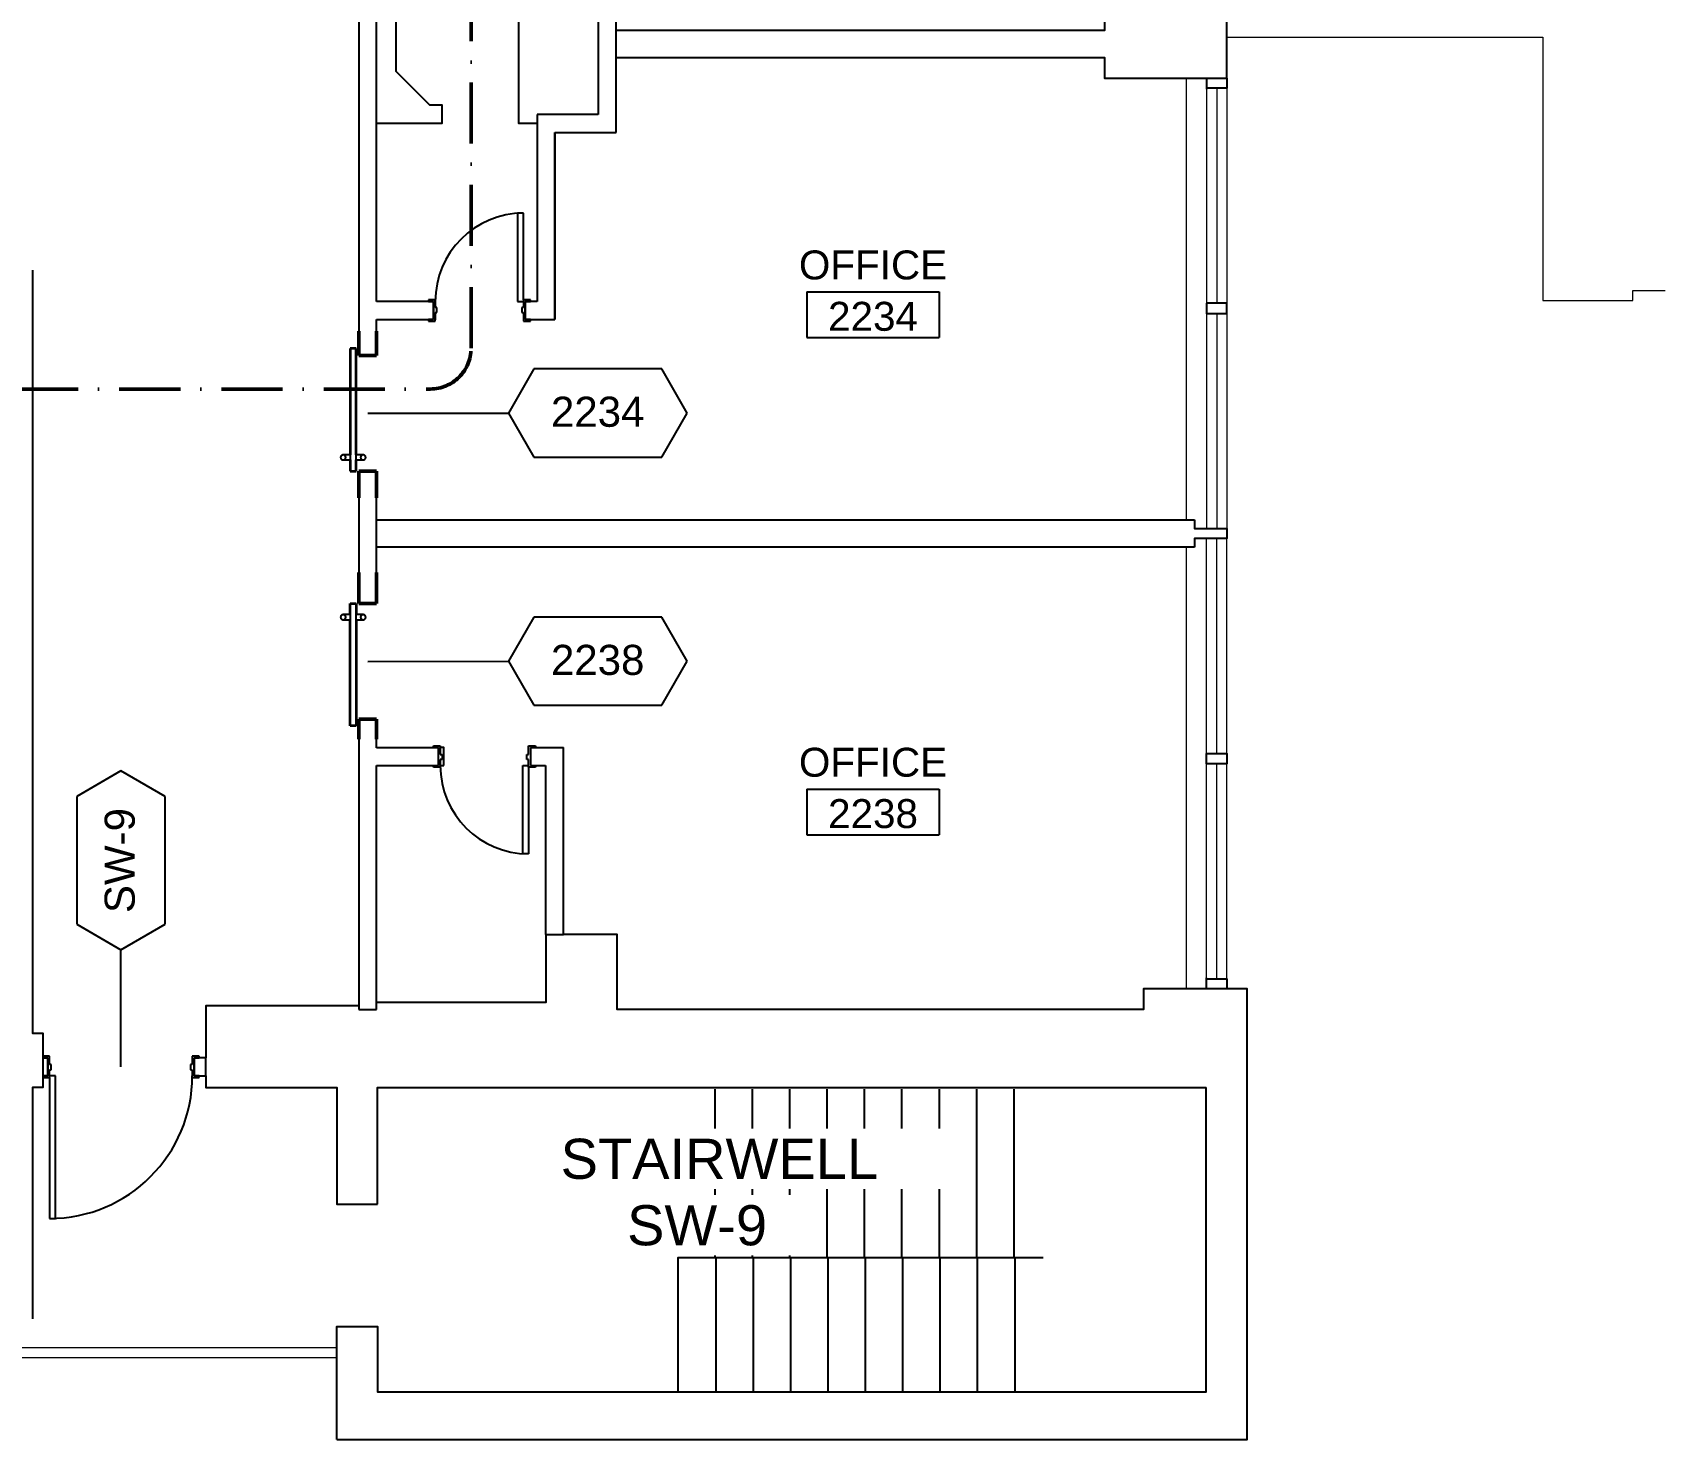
# Model space of a CAD drawing. Header units: inches. Extents: x -1132 to 5570, y -1986 to 4304.
# Drawn here: x 2986.2 to 3466.8, y -1985.9 to -1572.1 of the extents above; entities that cross this region are included whole.
import ezdxf

# ---------------------------------------------------------------- set-up
doc = ezdxf.new("R2010")
doc.units = ezdxf.units.IN
doc.header["$LTSCALE"] = 96
doc.header["$MEASUREMENT"] = 0
doc.linetypes.add('Dash Dot 3_16_', pattern=[0.3125, 0.1875, -0.0625, 0, -0.0625])
doc.layers.get('0').update_dxf_attribs({"linetype": 'CONTINUOUS'})
for name, color, linetype, lineweight in [('101013_EX_MER-02_dwg', 8, 'CONTINUOUS', 13), ('A-ANNO-SYMB', 150, 'CONTINUOUS', 13), ('A-AREA-IDEN', 2, 'CONTINUOUS', 25), ('A-DOOR-IDEN', 31, 'CONTINUOUS', 25), ('A-ROOF', 250, 'CONTINUOUS', 13), ('A-WALL', 113, 'CONTINUOUS', 18), ('A-WALL-SILL', 250, 'CONTINUOUS', 13), ('G-ANNO-TEXT', 231, 'CONTINUOUS', 13)]:
    doc.layers.add(name, color=color, linetype=linetype, lineweight=lineweight)
for name, color, linetype in [('A-DOOR', 2, 'CONTINUOUS'), ('A-FLOR-STRS', 2, 'CONTINUOUS'), ('A-GLAZ', 2, 'CONTINUOUS'), ('A-WALL-FULL', 6, 'CONTINUOUS')]:
    doc.layers.add(name, color=color, linetype=linetype)
doc.styles.add('ARIAL', font='arial.ttf')
doc.styles.add('Arial_1', font='arial.ttf', dxfattribs={"height": 8.851796})
doc.styles.add('Swis721 BT', font='swiss.ttf', dxfattribs={"height": 8.514638})

# ---------------------------------------------------------------- blocks, each defined once
blk = doc.blocks.new('101013_EX_MER-02_dwg-1452792-2ND FLR PLAN - EAST WING')
at = {"layer": 'A-FLOR-STRS', "color": 9}
for p, q in [((3281.76, 290.53), (3281.76, 340.01)), ((3292.76, 290.53), (3292.76, 340.01)), ((3303.76, 290.53), (3303.76, 340.01)), ((3314.76, 290.53), (3314.76, 340.01)), ((3325.76, 290.53), (3325.76, 340.01)), ((3336.76, 290.53), (3336.76, 340.01)), ((3347.76, 290.53), (3347.76, 340.01)), ((3358.76, 290.53), (3358.76, 340.01)), ((3369.76, 290.53), (3369.76, 340.01)), ((3281.93, 290.53), (3281.93, 250.98)), ((3292.93, 290.53), (3292.93, 250.98)), ((3303.93, 290.53), (3303.93, 250.98)), ((3314.93, 290.53), (3314.93, 250.98)), ((3325.93, 290.53), (3325.93, 250.98)), ((3336.93, 290.53), (3336.93, 250.98)), ((3347.93, 290.53), (3347.93, 250.98)), ((3358.93, 290.53), (3358.93, 250.98)), ((3369.93, 290.53), (3369.93, 250.98))]:
    blk.add_line(p, q, dxfattribs=at)
at = {"layer": 'A-FLOR-STRS', "color": 9, "flags": 128}
blk.add_lwpolyline([(3270.93, 250.98), (3270.93, 290.53), (3378.33, 290.53)], dxfattribs=at)
at = {"layer": 'A-GLAZ', "color": 9, "lineweight": 13}
for p, q in [((3426.39, 634.48), (3426.39, 571.23)), ((3429.39, 634.48), (3429.39, 571.23)), ((3432.39, 634.48), (3432.39, 571.23)), ((3426.39, 568.23), (3426.39, 504.98)), ((3429.39, 568.23), (3429.39, 504.98)), ((3432.39, 568.23), (3432.39, 504.98)), ((3426.39, 438.73), (3426.39, 501.98)), ((3429.39, 438.73), (3429.39, 501.98)), ((3432.39, 438.73), (3432.39, 501.98)), ((3426.39, 372.48), (3426.39, 435.73)), ((3429.39, 372.48), (3429.39, 435.73)), ((3432.39, 372.48), (3432.39, 435.73))]:
    blk.add_line(p, q, dxfattribs=at)
at = {"layer": 'A-ROOF', "color": 9, "flags": 128}
for points in [[(3432.4, 649.52), (3525.4, 649.52), (3525.4, 572.02), (3551.9, 572.02), (3551.9, 575.02), (3561.43, 575.02)], [(2798.65, 341.96), (2798.65, 261.02), (3170.39, 261.02)], [(2801.64, 341.96), (2801.64, 264.02), (3170.39, 264.02)]]:
    blk.add_lwpolyline(points, dxfattribs=at)
at = {"layer": 'A-WALL-FULL', "color": 9}
for p, q in [((3426.39, 637.48), (3426.39, 634.23)), ((3234.64, 566.48), (3234.64, 621.48)), ((3182.14, 507.48), (3422.89, 507.48)), ((3422.89, 499.48), (3182.14, 499.48)), ((3200.88, 435.23), (3201.93, 435.23)), ((3426.39, 369.48), (3426.39, 372.73)), ((3182.43, 270.22), (3182.43, 270.22))]:
    blk.add_line(p, q, dxfattribs=at)
at = {"layer": 'A-WALL-FULL', "color": 9, "flags": 128}
for points in [[(3182.14, 571.73), (3182.14, 624.23), (3201.39, 624.23), (3201.39, 629.48), (3197.79, 629.48), (3187.89, 639.38), (3187.89, 665.48), (3223.89, 665.48), (3223.89, 624.23), (3229.38, 624.23)], [(3432.39, 637.48), (3432.39, 657.48), (3396.39, 657.48), (3396.39, 651.48), (3252.64, 651.48)], [(3252.64, 621.48), (3252.64, 643.48), (3396.39, 643.48), (3396.39, 637.48), (3432.39, 637.48), (3432.39, 634.48), (3426.39, 634.48)], [(3080.89, 580.96), (3080.89, 356.48), (3083.89, 356.48), (3083.89, 349.73)], [(3199.43, 569.98), (3199.43, 571.73), (3199.38, 571.73)], [(3199.38, 566.48), (3199.43, 566.48), (3199.43, 568.48)], [(3422.89, 507.48), (3422.89, 504.98), (3432.39, 504.98), (3432.39, 501.98), (3422.89, 501.98), (3422.89, 499.48)], [(3170.39, 236.99), (3438.39, 236.99), (3438.39, 369.48), (3407.89, 369.48), (3407.89, 363.48), (3252.89, 363.48), (3252.89, 385.48), (3237.14, 385.48), (3237.14, 440.48)], [(3201.93, 435.23), (3201.93, 440.48), (3200.88, 440.48)], [(3231.89, 385.48), (3231.89, 365.48), (3182.14, 365.48)], [(3426.39, 372.48), (3432.39, 372.48), (3432.39, 369.48)], [(3176.89, 364.48), (3131.89, 364.48), (3131.89, 349.23)], [(3083.89, 343.48), (3083.89, 340.48), (3080.89, 340.48), (3080.89, 272.48)], [(3131.89, 343.98), (3131.89, 340.48), (3170.39, 340.48), (3170.39, 306.22), (3182.43, 306.22)], [(3170.4, 236.99), (3170.4, 270.22), (3182.43, 270.22), (3182.43, 250.98), (3426.28, 250.98), (3426.28, 340.48)], [(3182.43, 306.22), (3182.43, 340.48), (3426.28, 340.48)]]:
    blk.add_lwpolyline(points, dxfattribs=at)
for points in [[(3426.39, 571.23), (3426.39, 568.23), (3432.39, 568.23), (3432.39, 571.23)], [(3426.39, 435.73), (3426.39, 438.73), (3432.39, 438.73), (3432.39, 435.73)]]:
    blk.add_lwpolyline(points, close=True, dxfattribs=at)
at = {"layer": 'A-WALL-SILL', "color": 9}
for p, q in [((3420.39, 637.48), (3420.39, 507.48)), ((3420.39, 499.48), (3420.39, 369.48))]:
    blk.add_line(p, q, dxfattribs=at)
blk = doc.blocks.new('Interior-Sgl - 3_-6_ x 7_-0_ - Flush-3198828-2ND FLR PLAN - EAST WING')
at = {"layer": 'A-DOOR', "color": 8, "lineweight": 25}
for p, q in [((22.25, 44.625), (22.25, 2.625)), ((24, 44.625), (22.25, 44.625)), ((24, 3.125), (24, 44.625)), ((-18, 3.125), (-20, 3.125)), ((-20, 3.125), (-20, 2.625)), ((-20, 2.625), (-18.5, 2.625)), ((-18.5, 2.625), (-18.5, -2.625)), ((-18, 0.875), (-18, 3.125)), ((-17.5, 0.875), (-18, 0.875)), ((-17.5, -0.625), (-17.5, 0.875)), ((22.25, 2.625), (24, 2.625)), ((24, 0.875), (23.5, 0.875)), ((23.5, 0.875), (23.5, -0.625)), ((26, 3.125), (24, 3.125)), ((24, 3.125), (24, 0.875)), ((24.5, -2.625), (24.5, 2.625)), ((24.5, 2.625), (26, 2.625)), ((26, 2.625), (26, 3.125)), ((-18.5, -2.625), (-20, -2.625)), ((-20, -2.625), (-20, -3.125)), ((-20, -3.125), (-18, -3.125)), ((-18, -3.125), (-18, -0.625)), ((-18, -0.625), (-17.5, -0.625)), ((23.5, -0.625), (24, -0.625)), ((24, -0.625), (24, -3.125)), ((24, -3.125), (26, -3.125)), ((26, -2.625), (24.5, -2.625)), ((26, -3.125), (26, -2.625))]:
    blk.add_line(p, q, dxfattribs=at)
at = {"layer": 'A-DOOR', "color": 55}
blk.add_arc((24, 2.625), 42, 90, 180, dxfattribs=at)
blk = doc.blocks.new('Interior-Sgl - 2_-2_ x 8_-0_ - Flush-2578071-2ND FLR PLAN - EAST WING')
at = {"layer": 'A-DOOR', "color": 8, "lineweight": 25}
for p, q in [((-4, 3.13), (-2, 3.13)), ((-4, 2.63), (-4, 3.13)), ((-2.5, 2.63), (-4, 2.63)), ((-2.5, -2.63), (-2.5, 2.63)), ((-2, 3.13), (-2, 0.62)), ((-2, 0.62), (-1.5, 0.62)), ((-1.5, 0.62), (-1.5, -0.88)), ((23.5, 0.62), (24, 0.62)), ((23.5, -0.88), (23.5, 0.62)), ((24, 3.13), (26, 3.13)), ((24, 0.62), (24, 3.13)), ((26, 2.63), (24.5, 2.63)), ((24.5, 2.63), (24.5, -2.63)), ((26, 3.13), (26, 2.63)), ((-4, -2.63), (-2.5, -2.63)), ((-4, -3.13), (-4, -2.63)), ((-2, -3.13), (-4, -3.13)), ((-2, -0.88), (-2, -3.13)), ((-1.5, -0.88), (-2, -0.88)), ((22.25, -2.63), (24, -2.63)), ((22.25, -28.63), (22.25, -2.63)), ((24, -0.88), (23.5, -0.88)), ((24, -3.13), (24, -0.88)), ((26, -3.13), (24, -3.13)), ((24, -3.13), (24, -28.63)), ((24.5, -2.63), (26, -2.63)), ((26, -2.63), (26, -3.13)), ((24, -28.63), (22.25, -28.63))]:
    blk.add_line(p, q, dxfattribs=at)
at = {"layer": 'A-DOOR', "color": 55}
blk.add_arc((24, -2.63), 26, 180, 270, dxfattribs=at)
blk = doc.blocks.new('Interior-Sgl - 2_-2_ x 8_-0_ - Flush-2578068-2ND FLR PLAN - EAST WING')
at = {"layer": 'A-DOOR', "color": 8, "lineweight": 25}
for p, q in [((22.25, 28.63), (22.25, 2.63)), ((24, 28.63), (22.25, 28.63)), ((24, 3.13), (24, 28.63)), ((-2, 3.13), (-4, 3.13)), ((-4, 3.13), (-4, 2.63)), ((-4, 2.63), (-2.5, 2.63)), ((-2.5, 2.63), (-2.5, -2.63)), ((-2, 0.88), (-2, 3.13)), ((-1.5, 0.88), (-2, 0.88)), ((-1.5, -0.62), (-1.5, 0.88)), ((22.25, 2.63), (24, 2.63)), ((24, 0.88), (23.5, 0.88)), ((23.5, 0.88), (23.5, -0.62)), ((26, 3.13), (24, 3.13)), ((24, 3.13), (24, 0.88)), ((24.5, -2.63), (24.5, 2.63)), ((24.5, 2.63), (26, 2.63)), ((26, 2.63), (26, 3.13)), ((-2.5, -2.63), (-4, -2.63)), ((-4, -2.63), (-4, -3.13)), ((-4, -3.13), (-2, -3.13)), ((-2, -3.13), (-2, -0.62)), ((-2, -0.62), (-1.5, -0.62)), ((23.5, -0.62), (24, -0.62)), ((24, -0.62), (24, -3.13)), ((24, -3.13), (26, -3.13)), ((26, -2.63), (24.5, -2.63)), ((26, -3.13), (26, -2.63))]:
    blk.add_line(p, q, dxfattribs=at)
at = {"layer": 'A-DOOR', "color": 55}
blk.add_arc((24, 2.63), 26, 90, 180, dxfattribs=at)
blk = doc.blocks.new('Interior-Barn - Flush-3201829-2ND FLR PLAN - EAST WING')
at = {"layer": 'A-DOOR', "lineweight": 35}
for p, q in [((-19, 5.16), (12.25, 5.16)), ((-19, 3.41), (-19, 5.16)), ((13.75, 5.16), (17, 5.16)), ((17, 5.16), (17, 3.41)), ((12.25, 3.41), (-19, 3.41)), ((17, 3.41), (13.75, 3.41))]:
    blk.add_line(p, q, dxfattribs=at)
at = {"layer": 'A-DOOR'}
for p, q in [((12.25, 7.22), (12.25, 5.16)), ((13.75, 5.16), (12.25, 5.16)), ((13.75, 5.16), (13.75, 7.22)), ((12.25, 3.41), (12.25, 1.34)), ((12.25, 3.41), (13.75, 3.41)), ((13.75, 1.34), (13.75, 3.41))]:
    blk.add_line(p, q, dxfattribs=at)
at = {"layer": 'A-DOOR', "flags": 128}
for points in [[(13.75, 7.22), (13.75, 7.25), (13.75, 7.28), (13.74, 7.31), (13.74, 7.34), (13.74, 7.37), (13.73, 7.4), (13.72, 7.43), (13.71, 7.45), (13.7, 7.48), (13.69, 7.51), (13.68, 7.54), (13.67, 7.57), (13.65, 7.59), (13.64, 7.62), (13.62, 7.64), (13.6, 7.67), (13.58, 7.69), (13.56, 7.71), (13.54, 7.74), (13.52, 7.76), (13.5, 7.78), (13.48, 7.8), (13.45, 7.82), (13.43, 7.83), (13.41, 7.85), (13.38, 7.87), (13.35, 7.88), (13.33, 7.89), (13.3, 7.91), (13.27, 7.92), (13.24, 7.93), (13.22, 7.94), (13.19, 7.95), (13.16, 7.95), (13.13, 7.96), (13.1, 7.96), (13.07, 7.97), (13.04, 7.97), (13.01, 7.97), (12.98, 7.97), (12.95, 7.97), (12.92, 7.96), (12.89, 7.96), (12.86, 7.96), (12.83, 7.95), (12.8, 7.94), (12.77, 7.93), (12.74, 7.92), (12.72, 7.91), (12.69, 7.9), (12.66, 7.89), (12.63, 7.87), (12.61, 7.86), (12.58, 7.84), (12.56, 7.83), (12.53, 7.81), (12.51, 7.79), (12.49, 7.77), (12.47, 7.75), (12.45, 7.73), (12.43, 7.7), (12.41, 7.68), (12.39, 7.66), (12.37, 7.63), (12.36, 7.61), (12.34, 7.58), (12.33, 7.55), (12.32, 7.53), (12.3, 7.5), (12.29, 7.47), (12.28, 7.44), (12.28, 7.41), (12.27, 7.38), (12.26, 7.35), (12.26, 7.32), (12.25, 7.29), (12.25, 7.26), (12.25, 7.23), (12.25, 7.22)], [(12.25, 7.22), (12.25, 7.19), (12.25, 7.16), (12.26, 7.13), (12.26, 7.1), (12.26, 7.07), (12.27, 7.04), (12.28, 7.01), (12.29, 6.98), (12.3, 6.95), (12.31, 6.93), (12.32, 6.9), (12.33, 6.87), (12.35, 6.85), (12.36, 6.82), (12.38, 6.8), (12.4, 6.77), (12.42, 6.75), (12.44, 6.72), (12.46, 6.7), (12.48, 6.68), (12.5, 6.66), (12.52, 6.64), (12.55, 6.62), (12.57, 6.6), (12.59, 6.59), (12.62, 6.57), (12.65, 6.56), (12.67, 6.54), (12.7, 6.53), (12.73, 6.52), (12.76, 6.51), (12.78, 6.5), (12.81, 6.49), (12.84, 6.49), (12.87, 6.48), (12.9, 6.48), (12.93, 6.47), (12.96, 6.47), (12.99, 6.47), (13.02, 6.47), (13.05, 6.47), (13.08, 6.47), (13.11, 6.48), (13.14, 6.48), (13.17, 6.49), (13.2, 6.5), (13.23, 6.5), (13.26, 6.51), (13.28, 6.52), (13.31, 6.54), (13.34, 6.55), (13.37, 6.56), (13.39, 6.58), (13.42, 6.6), (13.44, 6.61), (13.47, 6.63), (13.49, 6.65), (13.51, 6.67), (13.53, 6.69), (13.55, 6.71), (13.57, 6.73), (13.59, 6.76), (13.61, 6.78), (13.63, 6.81), (13.64, 6.83), (13.66, 6.86), (13.67, 6.88), (13.68, 6.91), (13.7, 6.94), (13.71, 6.97), (13.72, 7), (13.72, 7.02), (13.73, 7.05), (13.74, 7.08), (13.74, 7.11), (13.75, 7.14), (13.75, 7.17), (13.75, 7.2), (13.75, 7.22)], [(13.75, 1.34), (13.75, 1.37), (13.75, 1.4), (13.74, 1.43), (13.74, 1.46), (13.74, 1.49), (13.73, 1.52), (13.72, 1.55), (13.71, 1.58), (13.7, 1.61), (13.69, 1.64), (13.68, 1.66), (13.67, 1.69), (13.65, 1.72), (13.64, 1.74), (13.62, 1.77), (13.6, 1.79), (13.58, 1.82), (13.56, 1.84), (13.54, 1.86), (13.52, 1.88), (13.5, 1.9), (13.48, 1.92), (13.45, 1.94), (13.43, 1.96), (13.41, 1.97), (13.38, 1.99), (13.35, 2.01), (13.33, 2.02), (13.3, 2.03), (13.27, 2.04), (13.24, 2.05), (13.22, 2.06), (13.19, 2.07), (13.16, 2.08), (13.13, 2.08), (13.1, 2.09), (13.07, 2.09), (13.04, 2.09), (13.01, 2.09), (12.98, 2.09), (12.95, 2.09), (12.92, 2.09), (12.89, 2.09), (12.86, 2.08), (12.83, 2.07), (12.8, 2.07), (12.77, 2.06), (12.74, 2.05), (12.72, 2.04), (12.69, 2.03), (12.66, 2.01), (12.63, 2), (12.61, 1.98), (12.58, 1.97), (12.56, 1.95), (12.53, 1.93), (12.51, 1.91), (12.49, 1.89), (12.47, 1.87), (12.45, 1.85), (12.43, 1.83), (12.41, 1.8), (12.39, 1.78), (12.37, 1.76), (12.36, 1.73), (12.34, 1.7), (12.33, 1.68), (12.32, 1.65), (12.3, 1.62), (12.29, 1.59), (12.28, 1.57), (12.28, 1.54), (12.27, 1.51), (12.26, 1.48), (12.26, 1.45), (12.25, 1.42), (12.25, 1.39), (12.25, 1.36), (12.25, 1.34)], [(12.25, 1.34), (12.25, 1.31), (12.25, 1.28), (12.26, 1.25), (12.26, 1.22), (12.26, 1.19), (12.27, 1.17), (12.28, 1.14), (12.29, 1.11), (12.3, 1.08), (12.31, 1.05), (12.32, 1.02), (12.33, 1), (12.35, 0.97), (12.36, 0.95), (12.38, 0.92), (12.4, 0.9), (12.42, 0.87), (12.44, 0.85), (12.46, 0.83), (12.48, 0.81), (12.5, 0.79), (12.52, 0.77), (12.55, 0.75), (12.57, 0.73), (12.59, 0.71), (12.62, 0.7), (12.65, 0.68), (12.67, 0.67), (12.7, 0.66), (12.73, 0.64), (12.76, 0.63), (12.78, 0.63), (12.81, 0.62), (12.84, 0.61), (12.87, 0.6), (12.9, 0.6), (12.93, 0.6), (12.96, 0.59), (12.99, 0.59), (13.02, 0.59), (13.05, 0.6), (13.08, 0.6), (13.11, 0.6), (13.14, 0.61), (13.17, 0.61), (13.2, 0.62), (13.23, 0.63), (13.26, 0.64), (13.28, 0.65), (13.31, 0.66), (13.34, 0.67), (13.37, 0.69), (13.39, 0.7), (13.42, 0.72), (13.44, 0.74), (13.47, 0.76), (13.49, 0.77), (13.51, 0.79), (13.53, 0.82), (13.55, 0.84), (13.57, 0.86), (13.59, 0.88), (13.61, 0.91), (13.63, 0.93), (13.64, 0.96), (13.66, 0.98), (13.67, 1.01), (13.68, 1.04), (13.7, 1.06), (13.71, 1.09), (13.72, 1.12), (13.72, 1.15), (13.73, 1.18), (13.74, 1.21), (13.74, 1.24), (13.75, 1.27), (13.75, 1.3), (13.75, 1.33), (13.75, 1.34)]]:
    blk.add_lwpolyline(points, dxfattribs=at)
at = {"layer": 'A-DOOR'}
for points, knots in [([(12.25, 7.22), (12.25, 7.18), (12.26, 7.11), (12.28, 7.01), (12.3, 6.94), (12.33, 6.89), (12.35, 6.84), (12.37, 6.81), (12.39, 6.78), (12.41, 6.76), (12.43, 6.73), (12.47, 6.69), (12.51, 6.65), (12.55, 6.62), (12.57, 6.6), (12.6, 6.58), (12.64, 6.56), (12.7, 6.53), (12.77, 6.5), (12.84, 6.48), (12.92, 6.47), (13, 6.47), (13.08, 6.47), (13.16, 6.48), (13.23, 6.5), (13.3, 6.53), (13.36, 6.56), (13.4, 6.58), (13.43, 6.6), (13.45, 6.62), (13.49, 6.65), (13.53, 6.69), (13.57, 6.73), (13.59, 6.76), (13.61, 6.78), (13.63, 6.81), (13.65, 6.84), (13.67, 6.89), (13.7, 6.94), (13.72, 7.01), (13.74, 7.11), (13.75, 7.18), (13.75, 7.22)], [0, 0, 0, 0, 0.055556, 0.111111, 0.138889, 0.166667, 0.194444, 0.208333, 0.222222, 0.236111, 0.25, 0.277778, 0.305556, 0.319444, 0.333333, 0.347222, 0.361111, 0.388889, 0.416667, 0.444444, 0.472222, 0.5, 0.527778, 0.555556, 0.583333, 0.611111, 0.638889, 0.652778, 0.666667, 0.680556, 0.694444, 0.722222, 0.75, 0.763889, 0.777778, 0.791667, 0.805556, 0.833333, 0.861111, 0.888889, 0.944444, 1, 1, 1, 1]), ([(12.96, 2.09), (12.95, 2.09), (12.91, 2.09), (12.84, 2.08), (12.77, 2.06), (12.7, 2.03), (12.64, 2), (12.6, 1.98), (12.57, 1.96), (12.55, 1.94), (12.51, 1.91), (12.47, 1.88), (12.43, 1.84), (12.41, 1.8), (12.39, 1.78), (12.37, 1.75), (12.35, 1.72), (12.33, 1.67), (12.3, 1.62), (12.28, 1.55), (12.26, 1.46), (12.25, 1.38), (12.25, 1.34)], [0.5142736, 0.5142736, 0.5142736, 0.5142736, 0.5277778, 0.5555556, 0.5833333, 0.6111111, 0.6388889, 0.6527778, 0.6666667, 0.6805556, 0.6944444, 0.7222222, 0.75, 0.7638889, 0.7777778, 0.7916667, 0.8055556, 0.8333333, 0.8611111, 0.8888889, 0.9444444, 1, 1, 1, 1]), ([(13.75, 1.34), (13.75, 1.38), (13.74, 1.46), (13.72, 1.55), (13.7, 1.62), (13.67, 1.67), (13.65, 1.72), (13.63, 1.75), (13.61, 1.78), (13.59, 1.8), (13.57, 1.84), (13.53, 1.88), (13.49, 1.91), (13.45, 1.94), (13.43, 1.96), (13.4, 1.98), (13.36, 2), (13.3, 2.03), (13.23, 2.06), (13.16, 2.08), (13.09, 2.09), (13.05, 2.09), (13.04, 2.09)], [0, 0, 0, 0, 0.0555556, 0.1111111, 0.1388889, 0.1666667, 0.1944444, 0.2083333, 0.2222222, 0.2361111, 0.25, 0.2777778, 0.3055556, 0.3194444, 0.3333333, 0.3472222, 0.3611111, 0.3888889, 0.4166667, 0.4444444, 0.4722222, 0.4872585, 0.4872585, 0.4872585, 0.4872585])]:
    blk.add_open_spline(points, degree=3, knots=knots, dxfattribs=at)
blk = doc.blocks.new('Interior-Barn - Flush-3201910-2ND FLR PLAN - EAST WING')
at = {"layer": 'A-DOOR', "lineweight": 35}
for p, q in [((12.25, -3.41), (-19, -3.41)), ((-19, -3.41), (-19, -5.16)), ((17, -3.41), (13.75, -3.41)), ((17, -5.16), (17, -3.41)), ((-19, -5.16), (12.25, -5.16)), ((13.75, -5.16), (17, -5.16))]:
    blk.add_line(p, q, dxfattribs=at)
at = {"layer": 'A-DOOR'}
for p, q in [((12.25, -1.34), (12.25, -3.41)), ((13.75, -3.41), (12.25, -3.41)), ((13.75, -3.41), (13.75, -1.34)), ((12.25, -5.16), (12.25, -7.22)), ((12.25, -5.16), (13.75, -5.16)), ((13.75, -7.22), (13.75, -5.16))]:
    blk.add_line(p, q, dxfattribs=at)
at = {"layer": 'A-DOOR', "flags": 128}
for points in [[(13.75, -1.34), (13.75, -1.31), (13.75, -1.28), (13.74, -1.25), (13.74, -1.22), (13.74, -1.19), (13.73, -1.17), (13.72, -1.14), (13.71, -1.11), (13.7, -1.08), (13.69, -1.05), (13.68, -1.02), (13.67, -1), (13.65, -0.97), (13.64, -0.95), (13.62, -0.92), (13.6, -0.9), (13.58, -0.87), (13.56, -0.85), (13.54, -0.83), (13.52, -0.81), (13.5, -0.79), (13.48, -0.77), (13.45, -0.75), (13.43, -0.73), (13.41, -0.71), (13.38, -0.7), (13.35, -0.68), (13.33, -0.67), (13.3, -0.66), (13.27, -0.64), (13.24, -0.63), (13.22, -0.63), (13.19, -0.62), (13.16, -0.61), (13.13, -0.6), (13.1, -0.6), (13.07, -0.6), (13.04, -0.59), (13.01, -0.59), (12.98, -0.59), (12.95, -0.6), (12.92, -0.6), (12.89, -0.6), (12.86, -0.61), (12.83, -0.61), (12.8, -0.62), (12.77, -0.63), (12.74, -0.64), (12.72, -0.65), (12.69, -0.66), (12.66, -0.67), (12.63, -0.69), (12.61, -0.7), (12.58, -0.72), (12.56, -0.74), (12.53, -0.76), (12.51, -0.77), (12.49, -0.79), (12.47, -0.82), (12.45, -0.84), (12.43, -0.86), (12.41, -0.88), (12.39, -0.91), (12.37, -0.93), (12.36, -0.96), (12.34, -0.98), (12.33, -1.01), (12.32, -1.04), (12.3, -1.06), (12.29, -1.09), (12.28, -1.12), (12.28, -1.15), (12.27, -1.18), (12.26, -1.21), (12.26, -1.24), (12.25, -1.27), (12.25, -1.3), (12.25, -1.33), (12.25, -1.34)], [(12.25, -1.34), (12.25, -1.37), (12.25, -1.4), (12.26, -1.43), (12.26, -1.46), (12.26, -1.49), (12.27, -1.52), (12.28, -1.55), (12.29, -1.58), (12.3, -1.61), (12.31, -1.64), (12.32, -1.66), (12.33, -1.69), (12.35, -1.72), (12.36, -1.74), (12.38, -1.77), (12.4, -1.79), (12.42, -1.82), (12.44, -1.84), (12.46, -1.86), (12.48, -1.88), (12.5, -1.9), (12.52, -1.92), (12.55, -1.94), (12.57, -1.96), (12.59, -1.97), (12.62, -1.99), (12.65, -2.01), (12.67, -2.02), (12.7, -2.03), (12.73, -2.04), (12.76, -2.05), (12.78, -2.06), (12.81, -2.07), (12.84, -2.08), (12.87, -2.08), (12.9, -2.09), (12.93, -2.09), (12.96, -2.09), (12.99, -2.09), (13.02, -2.09), (13.05, -2.09), (13.08, -2.09), (13.11, -2.09), (13.14, -2.08), (13.17, -2.07), (13.2, -2.07), (13.23, -2.06), (13.26, -2.05), (13.28, -2.04), (13.31, -2.03), (13.34, -2.01), (13.37, -2), (13.39, -1.98), (13.42, -1.97), (13.44, -1.95), (13.47, -1.93), (13.49, -1.91), (13.51, -1.89), (13.53, -1.87), (13.55, -1.85), (13.57, -1.83), (13.59, -1.8), (13.61, -1.78), (13.63, -1.76), (13.64, -1.73), (13.66, -1.7), (13.67, -1.68), (13.68, -1.65), (13.7, -1.62), (13.71, -1.59), (13.72, -1.57), (13.72, -1.54), (13.73, -1.51), (13.74, -1.48), (13.74, -1.45), (13.75, -1.42), (13.75, -1.39), (13.75, -1.36), (13.75, -1.34)], [(13.75, -7.22), (13.75, -7.19), (13.75, -7.16), (13.74, -7.13), (13.74, -7.1), (13.74, -7.07), (13.73, -7.04), (13.72, -7.01), (13.71, -6.98), (13.7, -6.95), (13.69, -6.93), (13.68, -6.9), (13.67, -6.87), (13.65, -6.85), (13.64, -6.82), (13.62, -6.8), (13.6, -6.77), (13.58, -6.75), (13.56, -6.72), (13.54, -6.7), (13.52, -6.68), (13.5, -6.66), (13.48, -6.64), (13.45, -6.62), (13.43, -6.6), (13.41, -6.59), (13.38, -6.57), (13.35, -6.56), (13.33, -6.54), (13.3, -6.53), (13.27, -6.52), (13.24, -6.51), (13.22, -6.5), (13.19, -6.49), (13.16, -6.49), (13.13, -6.48), (13.1, -6.48), (13.07, -6.47), (13.04, -6.47), (13.01, -6.47), (12.98, -6.47), (12.95, -6.47), (12.92, -6.47), (12.89, -6.48), (12.86, -6.48), (12.83, -6.49), (12.8, -6.5), (12.77, -6.5), (12.74, -6.51), (12.72, -6.52), (12.69, -6.54), (12.66, -6.55), (12.63, -6.56), (12.61, -6.58), (12.58, -6.6), (12.56, -6.61), (12.53, -6.63), (12.51, -6.65), (12.49, -6.67), (12.47, -6.69), (12.45, -6.71), (12.43, -6.73), (12.41, -6.76), (12.39, -6.78), (12.37, -6.81), (12.36, -6.83), (12.34, -6.86), (12.33, -6.88), (12.32, -6.91), (12.3, -6.94), (12.29, -6.97), (12.28, -7), (12.28, -7.02), (12.27, -7.05), (12.26, -7.08), (12.26, -7.11), (12.25, -7.14), (12.25, -7.17), (12.25, -7.2), (12.25, -7.22)], [(12.25, -7.22), (12.25, -7.25), (12.25, -7.28), (12.26, -7.31), (12.26, -7.34), (12.26, -7.37), (12.27, -7.4), (12.28, -7.43), (12.29, -7.45), (12.3, -7.48), (12.31, -7.51), (12.32, -7.54), (12.33, -7.57), (12.35, -7.59), (12.36, -7.62), (12.38, -7.64), (12.4, -7.67), (12.42, -7.69), (12.44, -7.71), (12.46, -7.74), (12.48, -7.76), (12.5, -7.78), (12.52, -7.8), (12.55, -7.82), (12.57, -7.83), (12.59, -7.85), (12.62, -7.87), (12.65, -7.88), (12.67, -7.89), (12.7, -7.91), (12.73, -7.92), (12.76, -7.93), (12.78, -7.94), (12.81, -7.95), (12.84, -7.95), (12.87, -7.96), (12.9, -7.96), (12.93, -7.97), (12.96, -7.97), (12.99, -7.97), (13.02, -7.97), (13.05, -7.97), (13.08, -7.96), (13.11, -7.96), (13.14, -7.96), (13.17, -7.95), (13.2, -7.94), (13.23, -7.93), (13.26, -7.92), (13.28, -7.91), (13.31, -7.9), (13.34, -7.89), (13.37, -7.87), (13.39, -7.86), (13.42, -7.84), (13.44, -7.83), (13.47, -7.81), (13.49, -7.79), (13.51, -7.77), (13.53, -7.75), (13.55, -7.73), (13.57, -7.7), (13.59, -7.68), (13.61, -7.66), (13.63, -7.63), (13.64, -7.61), (13.66, -7.58), (13.67, -7.55), (13.68, -7.53), (13.7, -7.5), (13.71, -7.47), (13.72, -7.44), (13.72, -7.41), (13.73, -7.38), (13.74, -7.35), (13.74, -7.32), (13.75, -7.29), (13.75, -7.26), (13.75, -7.23), (13.75, -7.22)]]:
    blk.add_lwpolyline(points, dxfattribs=at)
at = {"layer": 'A-DOOR'}
for points, knots in [([(12.25, -1.34), (12.25, -1.38), (12.26, -1.46), (12.28, -1.55), (12.3, -1.62), (12.33, -1.68), (12.35, -1.72), (12.37, -1.75), (12.39, -1.78), (12.41, -1.8), (12.43, -1.84), (12.47, -1.88), (12.51, -1.91), (12.55, -1.94), (12.57, -1.96), (12.6, -1.98), (12.64, -2), (12.7, -2.03), (12.77, -2.06), (12.84, -2.08), (12.91, -2.09), (12.95, -2.09), (12.96, -2.09)], [0, 0, 0, 0, 0.0555556, 0.1111111, 0.1388889, 0.1666667, 0.1944444, 0.2083333, 0.2222222, 0.2361111, 0.25, 0.2777778, 0.3055556, 0.3194444, 0.3333333, 0.3472222, 0.3611111, 0.3888889, 0.4166667, 0.4444444, 0.4722222, 0.4857264, 0.4857264, 0.4857264, 0.4857264]), ([(13.04, -2.09), (13.05, -2.09), (13.09, -2.09), (13.16, -2.08), (13.23, -2.06), (13.3, -2.03), (13.36, -2), (13.4, -1.98), (13.43, -1.96), (13.45, -1.94), (13.49, -1.91), (13.53, -1.88), (13.57, -1.84), (13.59, -1.8), (13.61, -1.78), (13.63, -1.75), (13.65, -1.72), (13.67, -1.68), (13.7, -1.62), (13.72, -1.55), (13.74, -1.46), (13.75, -1.38), (13.75, -1.34)], [0.5127415, 0.5127415, 0.5127415, 0.5127415, 0.5277778, 0.5555556, 0.5833333, 0.6111111, 0.6388889, 0.6527778, 0.6666667, 0.6805556, 0.6944444, 0.7222222, 0.75, 0.7638889, 0.7777778, 0.7916667, 0.8055556, 0.8333333, 0.8611111, 0.8888889, 0.9444444, 1, 1, 1, 1]), ([(13.75, -7.22), (13.75, -7.18), (13.74, -7.11), (13.72, -7.01), (13.7, -6.94), (13.67, -6.89), (13.65, -6.84), (13.63, -6.81), (13.61, -6.78), (13.59, -6.76), (13.57, -6.73), (13.53, -6.69), (13.49, -6.65), (13.45, -6.62), (13.43, -6.6), (13.4, -6.58), (13.36, -6.56), (13.3, -6.53), (13.23, -6.5), (13.16, -6.48), (13.08, -6.47), (13, -6.47), (12.92, -6.47), (12.84, -6.48), (12.77, -6.5), (12.7, -6.53), (12.64, -6.56), (12.6, -6.58), (12.57, -6.6), (12.55, -6.62), (12.51, -6.65), (12.47, -6.69), (12.43, -6.73), (12.41, -6.76), (12.39, -6.78), (12.37, -6.81), (12.35, -6.84), (12.33, -6.89), (12.3, -6.94), (12.28, -7.01), (12.26, -7.11), (12.25, -7.18), (12.25, -7.22)], [0, 0, 0, 0, 0.055556, 0.111111, 0.138889, 0.166667, 0.194444, 0.208333, 0.222222, 0.236111, 0.25, 0.277778, 0.305556, 0.319444, 0.333333, 0.347222, 0.361111, 0.388889, 0.416667, 0.444444, 0.472222, 0.5, 0.527778, 0.555556, 0.583333, 0.611111, 0.638889, 0.652778, 0.666667, 0.680556, 0.694444, 0.722222, 0.75, 0.763889, 0.777778, 0.791667, 0.805556, 0.833333, 0.861111, 0.888889, 0.944444, 1, 1, 1, 1])]:
    blk.add_open_spline(points, degree=3, knots=knots, dxfattribs=at)
blk = doc.blocks.new('Tag - Room - Name _ Number _NO SQFT_-3172659-2ND FLR PLAN - EAST WING')
at = {"layer": 'A-AREA-IDEN'}
for p, q in [((-0.2081, -0.0229), (-0.2081, -0.1635)), ((-0.2081, -0.0229), (0.1981, -0.0229)), ((0.1981, -0.0229), (0.1981, -0.1635)), ((-0.2081, -0.1635), (0.1981, -0.1635))]:
    blk.add_line(p, q, dxfattribs=at)
blk = doc.blocks.new('Tag-Door - Tag-Door-146303-2ND FLR PLAN - EAST WING')
at = {"layer": 'A-DOOR-IDEN'}
for p, q in [((-0.0006, 0.2749), (-0.1359, 0.1968)), ((0.1347, 0.1968), (-0.0006, 0.2749)), ((-0.1359, 0.1968), (-0.1359, -0.195)), ((0.1347, -0.195), (0.1347, 0.1968)), ((-0.1359, -0.195), (-0.0006, -0.2731)), ((-0.0006, -0.2731), (0.1347, -0.195))]:
    blk.add_line(p, q, dxfattribs=at)
blk = doc.blocks.new('block')
at = {"layer": 'A-ANNO-SYMB', "linetype": 'Dash Dot 3_16_', "lineweight": 50}
for p, q in [((3209.92584775, 557.99164285), (3209.92584775, 1246.33088663)), ((2805.38316339, 545.99164285), (3197.92584775, 545.99164285))]:
    blk.add_line(p, q, dxfattribs=at)
blk.add_arc((3197.92584775, 557.99164285), 12, 270, 0, dxfattribs=at)
at = {"layer": 'A-DOOR-IDEN'}
for p, q in [((3179.51803036, 538.86274083), (3220.94790192, 538.92193045)), ((3179.51803036, 465.86274083), (3220.94790192, 465.92193045)), ((3106.89997184, 346.60368241), (3106.89997184, 381.00848109))]:
    blk.add_line(p, q, dxfattribs=at)
at = {"layer": 'A-WALL', "color": 8, "lineweight": 25}
for p, q in [((3176.89303036, 731.97565957), (3176.89303036, 562.97565957)), ((3182.14303036, 571.72565957), (3182.14303036, 723.22565957)), ((3252.63674607, 621.47565957), (3252.63674607, 673.47565957)), ((3247.38674607, 668.22565957), (3247.38674607, 626.72565957)), ((3247.38674607, 626.72565957), (3229.38674607, 626.72565957)), ((3229.38674607, 626.72565957), (3229.38674607, 571.72565957)), ((3234.63674607, 621.47565957), (3252.63674607, 621.47565957)), ((3234.63674607, 566.47565957), (3234.63674607, 621.47565957)), ((3198.88674607, 571.72565957), (3182.14303036, 571.72565957)), ((3198.88674607, 566.47565957), (3198.88674607, 571.72565957)), ((3229.38674607, 571.72565957), (3225.88674607, 571.72565957)), ((3225.88674607, 571.72565957), (3225.88674607, 566.47565957)), ((3182.14303036, 562.97565957), (3182.14303036, 566.47565957)), ((3182.14303036, 566.47565957), (3198.88674607, 566.47565957)), ((3225.88674607, 566.47565957), (3234.63674607, 566.47565957)), ((3176.89303036, 513.97565957), (3176.89303036, 491.97565957)), ((3182.14303036, 491.97565957), (3182.14303036, 513.97565957)), ((3176.89303036, 442.97565957), (3176.89303036, 363.47565957)), ((3182.14303036, 440.47565957), (3182.14303036, 442.97565957)), ((3200.38674607, 440.47565957), (3182.14303036, 440.47565957)), ((3200.38674607, 435.22565957), (3200.38674607, 440.47565957)), ((3237.13674607, 440.47565957), (3227.38674607, 440.47565957)), ((3227.38674607, 440.47565957), (3227.38674607, 435.22565957)), ((3237.13674607, 385.47565957), (3237.13674607, 440.47565957)), ((3182.14303036, 363.47565957), (3182.14303036, 435.22565957)), ((3182.14303036, 435.22565957), (3200.38674607, 435.22565957)), ((3227.38674607, 435.22565957), (3231.88674607, 435.22565957)), ((3231.88674607, 435.22565957), (3231.88674607, 385.47565957)), ((3231.88674607, 385.47565957), (3237.13674607, 385.47565957)), ((3176.89303036, 363.47565957), (3182.14303036, 363.47565957)), ((3085.39997184, 349.22868241), (3083.88757182, 349.22868241)), ((3083.88757182, 349.22868241), (3083.88757182, 343.97868241)), ((3085.39997184, 343.97868241), (3085.39997184, 349.22868241)), ((3131.89997184, 349.22868241), (3128.39997184, 349.22868241)), ((3128.39997184, 349.22868241), (3128.39997184, 343.97868241)), ((3131.89997184, 343.97868241), (3131.89997184, 349.22868241)), ((3083.88757182, 343.97868241), (3085.39997184, 343.97868241)), ((3128.39997184, 343.97868241), (3131.89997184, 343.97868241))]:
    blk.add_line(p, q, dxfattribs=at)
at = {"layer": 'A-WALL', "lineweight": 50}
for p, q in [((3176.89303036, 562.97565957), (3176.89303036, 555.86274083)), ((3182.14303036, 555.86274083), (3182.14303036, 562.97565957)), ((3176.89303036, 555.86274083), (3182.14303036, 555.86274083)), ((3176.89303036, 521.86274083), (3176.89303036, 513.97565957)), ((3182.14303036, 521.86274083), (3176.89303036, 521.86274083)), ((3182.14303036, 513.97565957), (3182.14303036, 521.86274083)), ((3176.89303036, 491.97565957), (3176.89303036, 482.86274083)), ((3182.14303036, 482.86274083), (3182.14303036, 491.97565957)), ((3176.89303036, 482.86274083), (3182.14303036, 482.86274083)), ((3176.89303036, 448.86274083), (3176.89303036, 442.97565957)), ((3182.14303036, 448.86274083), (3176.89303036, 448.86274083)), ((3182.14303036, 442.97565957), (3182.14303036, 448.86274083))]:
    blk.add_line(p, q, dxfattribs=at)
at = {"layer": '101013_EX_MER-02_dwg', "color": 9}
blk.add_blockref('101013_EX_MER-02_dwg-1452792-2ND FLR PLAN - EAST WING', (0.0064709, 0.00000725), dxfattribs=at)
at = {"layer": 'A-AREA-IDEN', "xscale": 95.99999999999994, "yscale": 95.99999999999994, "zscale": 95.99999999999994}
for p in [(3328.71108647, 576.80793138), (3328.71108647, 430.50536014)]:
    blk.add_blockref('Tag - Room - Name _ Number _NO SQFT_-3172659-2ND FLR PLAN - EAST WING', p, dxfattribs=at)
at = {"layer": 'A-DOOR', "color": 55}
for name, p in [('Interior-Sgl - 2_-2_ x 8_-0_ - Flush-2578068-2ND FLR PLAN - EAST WING', (3201.38674607, 569.10065957)), ('Interior-Sgl - 2_-2_ x 8_-0_ - Flush-2578071-2ND FLR PLAN - EAST WING', (3202.88674607, 437.85065957))]:
    blk.add_blockref(name, p, dxfattribs=at)
at = {"layer": 'A-DOOR'}
for name, p, rotation in [('Interior-Barn - Flush-3201910-2ND FLR PLAN - EAST WING', (3179.51803036, 538.86274083), 269.9999999999999), ('Interior-Barn - Flush-3201829-2ND FLR PLAN - EAST WING', (3179.51803036, 465.86274083), 89.9999999999999)]:
    blk.add_blockref(name, p, dxfattribs=dict(at, rotation=rotation))
at = {"layer": 'A-DOOR', "color": 55, "rotation": 180}
blk.add_blockref('Interior-Sgl - 3_-6_ x 7_-0_ - Flush-3198828-2ND FLR PLAN - EAST WING', (3109.89997184, 346.60368241), dxfattribs=at)
at = {"layer": 'A-DOOR-IDEN', "xscale": 95.99999999999994, "yscale": 95.99999999999994, "zscale": 95.99999999999994}
for p, rotation in [((3247.1654777, 538.86274083), 270), ((3247.1654777, 465.86274083), 270.0000000000002)]:
    blk.add_blockref('Tag-Door - Tag-Door-146303-2ND FLR PLAN - EAST WING', p, dxfattribs=dict(at, rotation=rotation))
blk.add_blockref('Tag-Door - Tag-Door-146303-2ND FLR PLAN - EAST WING', (3106.95916147, 407.22605687), dxfattribs=at)
at = {"layer": 'A-AREA-IDEN', "lineweight": 13, "char_height": 8.514637904, "attachment_point": 2, "line_spacing_factor": 1.00667, "style": 'Swis721 BT'}
for s, insert, width in [('OFFICE', (3328.2412741, 586.75182313), 50.544), ('2234', (3328.2412741, 571.63640509), 31.104), ('OFFICE', (3328.2412741, 440.4492519), 50.544), ('2238', (3328.2412741, 425.33383386), 31.104)]:
    blk.add_mtext(s, dxfattribs=dict(at, insert=insert, width=width))
at = {"layer": 'A-DOOR-IDEN', "lineweight": 13, "char_height": 8.851796407, "width": 32.832, "attachment_point": 2, "line_spacing_factor": 0.938532, "style": 'Arial_1', "bg_fill": 3, "box_fill_scale": 1.25, "bg_fill_color": 0, "bg_fill_transparency": 0}
for s, insert in [('2234', (3247.20660861, 543.73024239)), ('2238', (3247.20660861, 470.73024239))]:
    blk.add_mtext(s, dxfattribs=dict(at, insert=insert))
at = {"layer": 'A-DOOR-IDEN', "lineweight": 13, "insert": (3102.09165991, 407.26718778), "char_height": 8.851796407, "width": 36.72, "attachment_point": 2, "rotation": 90, "line_spacing_factor": 0.938532, "style": 'Arial_1', "bg_fill": 3, "box_fill_scale": 1.25, "bg_fill_color": 0, "bg_fill_transparency": 0}
blk.add_mtext('SW-9', dxfattribs=at)
at = {"layer": 'G-ANNO-TEXT', "color": 7, "insert": (3236.28980814, 325.42854741), "char_height": 11.80239521, "width": 111.168, "attachment_point": 1, "line_spacing_factor": 0.938532, "style": 'ARIAL', "bg_fill": 3, "box_fill_scale": 1.25, "bg_fill_color": 0, "bg_fill_transparency": 0}
blk.add_mtext('STAIRWELL', dxfattribs=at)
at = {"layer": 'G-ANNO-TEXT', "color": 7, "insert": (3255.85423619, 305.8763479), "char_height": 11.80239521, "width": 48.96, "attachment_point": 1, "line_spacing_factor": 0.938532, "style": 'ARIAL', "bg_fill": 3, "box_fill_scale": 1.25, "bg_fill_color": 0, "bg_fill_transparency": 0}
blk.add_mtext('SW-9', dxfattribs=at)

msp = doc.modelspace()

# ---------------------------------------------------------------- block references
msp.add_blockref('block', (-94.69, -2222.93))

doc.saveas('drawing.dxf')
